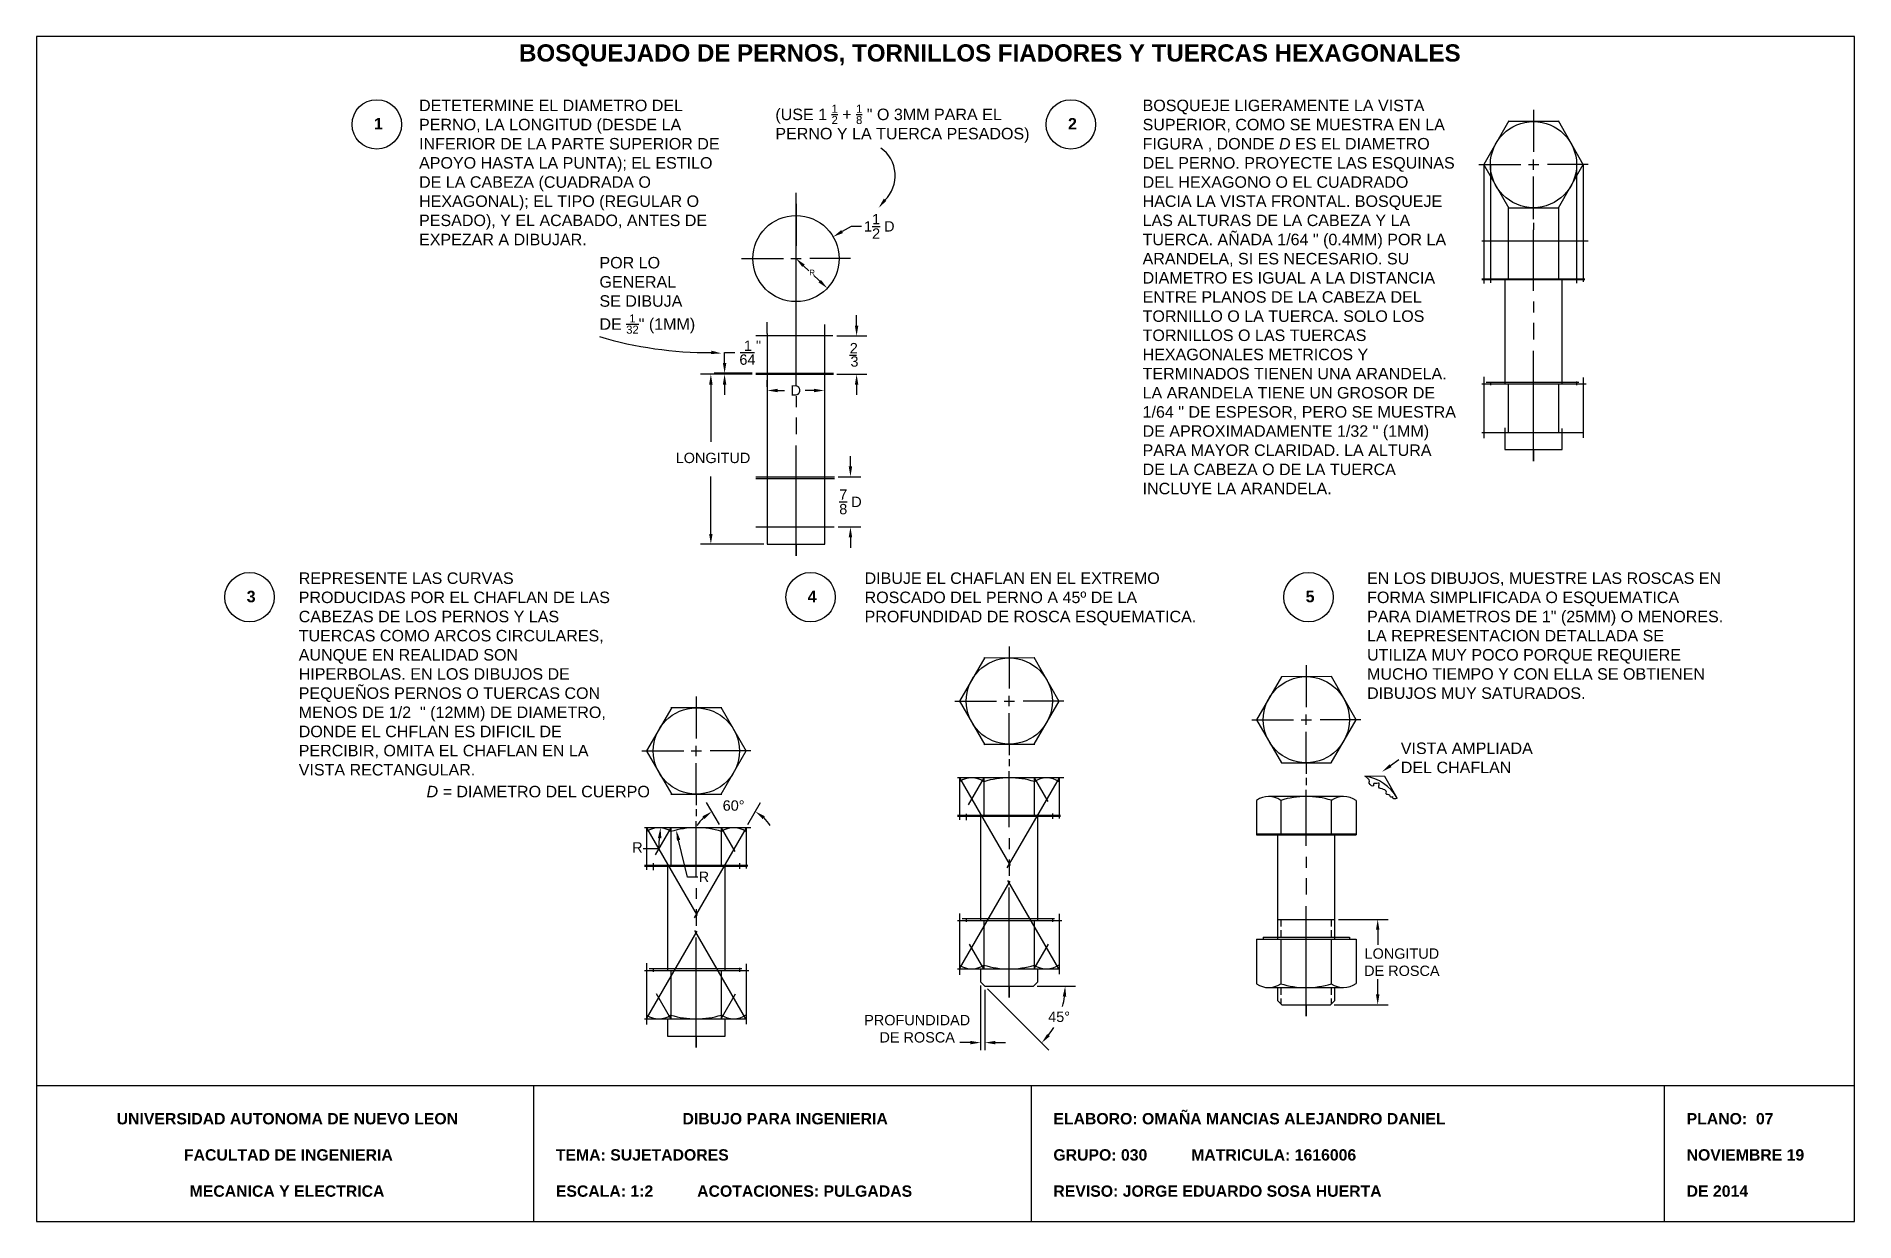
# Model space of a CAD drawing. Header units: inches. Extents: x 20 to 422, y 10 to 272.
import ezdxf

# ---------------------------------------------------------------- set-up
doc = ezdxf.new("R2010")
doc.units = ezdxf.units.IN
doc.linetypes.add('HIDDEN2', pattern=[0.1875, 0.125, -0.0625])
doc.styles.get("Standard").update_dxf_attribs({"font": 'Arial.ttf'})
doc.dimstyles.new('Copy of Standard', dxfattribs={"dimtxt": 0.18, "dimasz": 0.18, "dimexe": 0.18, "dimexo": 0.0625, "dimgap": 0.09, "dimtad": 0, "dimtih": 1, "dimtoh": 1, "dimdec": 5, "dimzin": 0, "dimdsep": 46, "dimlunit": 5, "dimtxsty": 'Standard', "dimcen": 0.09, "dimadec": 0, "dimazin": 0, "dimtfac": 1, "dimtdec": 5, "dimtofl": 0, "dimtmove": 0, "dimatfit": 3, "dimfxl": 1, "dimtolj": 1, "dimtzin": 0, "dimarcsym": 0})

# ---------------------------------------------------------------- blocks, each defined once
blk = doc.blocks.new('*D27')
at = {"color": 0, "lineweight": -2, "transparency": 16777216}
for p, q in [((9.099, 9.569), (8.877, 9.954)), ((9.595, 9.569), (9.817, 9.954))]:
    blk.add_line(p, q, dxfattribs=at)
for start, end in [(133.6076, 147.2151), (32.7849, 46.3924)]:
    blk.add_arc((9.347, 9.14), 0.76, start, end, dxfattribs=at)
at = {"color": 0, "transparency": 16777216}
for points in [[(8.805, 9.714), (8.841, 9.666), (8.967, 9.798)], [(9.853, 9.666), (9.889, 9.714), (9.727, 9.798)]]:
    blk.add_solid(points, dxfattribs=at)
at = {"layer": 'Defpoints', "color": 0, "transparency": 16777216}
for p in [(9.479, 9.888), (9.13, 9.515), (9.564, 9.515), (9.369, 9.102), (8.657, 7.946)]:
    blk.add_point(p, dxfattribs=at)
at = {"color": 0, "transparency": 16777216, "insert": (9.347, 9.9), "char_height": 0.18, "attachment_point": 5}
blk.add_mtext('\\A1;60°', dxfattribs=at)
blk = doc.blocks.new('*D28')
at = {"color": 0, "lineweight": -2, "transparency": 16777216}
for p, q in [((13.767, 6.713), (14.837, 5.643)), ((14.631, 6.757), (15.299, 6.757))]:
    blk.add_line(p, q, dxfattribs=at)
for start, end in [(345.3861, 352.6103), (322.3897, 329.1319)]:
    blk.add_arc((13.722, 6.757), 1.397, start, end, dxfattribs=at)
at = {"color": 0, "transparency": 16777216}
for points in [[(15.077, 6.58), (15.137, 6.576), (15.119, 6.757)], [(14.851, 5.885), (14.806, 5.925), (14.71, 5.77)]]:
    blk.add_solid(points, dxfattribs=at)
at = {"layer": 'Defpoints', "color": 0, "transparency": 16777216}
for p in [(13.646, 6.834), (13.722, 6.757), (13.722, 6.757), (14.569, 6.757), (14.932, 6.059)]:
    blk.add_point(p, dxfattribs=at)
at = {"color": 0, "transparency": 16777216, "insert": (15.013, 6.223), "char_height": 0.18, "attachment_point": 5}
blk.add_mtext('\\A1;45°', dxfattribs=at)
blk = doc.blocks.new('429')
for p, q in [((23.272042, 22.007473), (23.272042, 21.277205)), ((22.84403, 21.816134), (22.406017, 21.057473)), ((23.715037, 21.808072), (22.829038, 21.807079)), ((24.143068, 21.048813), (23.705044, 21.817473)), ((22.322042, 21.057473), (23.052216, 21.057473)), ((22.40062, 21.065892), (22.843998, 20.298795)), ((22.406017, 21.057473), (22.406017, 18.989739)), ((22.522042, 21.057473), (22.522042, 18.999907)), ((23.182042, 21.057473), (23.362042, 21.057473)), ((23.182042, 21.057473), (23.362042, 21.057473)), ((23.182042, 21.057473), (23.362042, 21.057473)), ((23.272042, 20.967473), (23.272042, 21.147473)), ((23.272042, 20.967473), (23.272042, 21.147473)), ((23.272042, 20.967473), (23.272042, 21.147473)), ((24.222042, 21.057473), (23.512805, 21.057473)), ((23.705055, 20.307473), (24.138068, 21.057473)), ((24.022042, 21.057473), (24.022042, 18.995176)), ((24.138133, 21.057473), (24.138133, 19.015085)), ((23.272042, 20.107473), (23.272042, 20.848205)), ((10.433018, 18.275875), (10.433018, 20.567239)), ((10.433018, 20.371557), (10.433018, 19.641288)), ((22.829087, 20.306403), (23.715055, 20.307473)), ((22.829087, 20.306403), (22.829087, 19.070782)), ((23.705055, 20.307473), (23.705055, 19.070782)), ((11.391, 19.982244), (11.235652, 19.891322)), ((11.571, 19.982244), (11.391, 19.982244)), ((23.272042, 20.045869), (23.272042, 19.921824)), ((24.220527, 19.721824), (22.372042, 19.721824)), ((23.272042, 18.862628), (23.272042, 19.921824)), ((9.483018, 19.421557), (10.213192, 19.421557)), ((10.343018, 19.421557), (10.523018, 19.421557)), ((10.343018, 19.421557), (10.523018, 19.421557)), ((10.343018, 19.421557), (10.523018, 19.421557)), ((10.433018, 19.331557), (10.433018, 19.511557)), ((10.433018, 19.331557), (10.433018, 19.511557)), ((10.433018, 19.331557), (10.433018, 19.511557)), ((11.383018, 19.421557), (10.673781, 19.421557)), ((10.433018, 18.471557), (10.433018, 19.212289)), ((10.563476, 19.297538), (10.657543, 19.208224)), ((10.910406, 18.968137), (10.744837, 19.12534)), ((22.372042, 19.070782), (24.166437, 19.070782)), ((22.372042, 19.055157), (24.162497, 19.055157)), ((22.772042, 19.055157), (22.772042, 17.239292)), ((23.772042, 17.239292), (23.772042, 19.055157)), ((11.488004, 18.255875), (11.488004, 18.435875)), ((23.272042, 18.672185), (23.272042, 18.481743)), ((11.07546, 18.075875), (9.733018, 18.075875)), ((9.933018, 18.11626), (9.933018, 18.31626)), ((9.933018, 18.11626), (9.933018, 17.449593)), ((9.933018, 18.075875), (9.933018, 17.409208)), ((10.433018, 17.216679), (10.433018, 18.275875)), ((10.933018, 18.075875), (10.933018, 18.275875)), ((10.933018, 14.449593), (10.933018, 18.075875)), ((11.145674, 18.075875), (11.668004, 18.075875)), ((23.272042, 18.301729), (23.272042, 18.013148)), ((9.18977, 17.604833), (9.18977, 17.784833)), ((9.18977, 17.784833), (9.36977, 17.784833)), ((9.45977, 17.784833), (9.712703, 17.784833)), ((11.361538, 17.742542), (11.488004, 17.742542)), ((23.272042, 15.895542), (23.272042, 17.813148)), ((9.670518, 17.424833), (9.00977, 17.424833)), ((9.733018, 17.424833), (11.08685, 17.424833)), ((9.933018, 17.449593), (9.933018, 14.449593)), ((9.933018, 17.449593), (9.933018, 17.418343)), ((9.670518, 17.409208), (8.77096, 17.409208)), ((8.95096, 17.229208), (8.95096, 16.23112)), ((9.670518, 17.409208), (9.00977, 17.409208)), ((9.18977, 17.229208), (9.18977, 17.049208)), ((9.733018, 17.409208), (11.084013, 17.409208)), ((9.933018, 17.187757), (9.933018, 17.305257)), ((10.113018, 17.125257), (10.230841, 17.125257)), ((10.788709, 17.125257), (10.592584, 17.125257)), ((11.145674, 17.409208), (11.668004, 17.409208)), ((11.488004, 17.229208), (11.488004, 17.049208)), ((22.372042, 17.239292), (24.186192, 17.239292)), ((22.406017, 17.361878), (22.406017, 16.294922)), ((22.449967, 17.270542), (24.061893, 17.270542)), ((22.522042, 17.277022), (22.522042, 17.216227)), ((22.772042, 17.270542), (22.772042, 17.239292)), ((22.829087, 17.239292), (22.829087, 16.395542)), ((23.705055, 17.239292), (23.705055, 16.395542)), ((24.022042, 17.281509), (24.022042, 17.215298)), ((24.138133, 17.35217), (24.138133, 16.303005)), ((10.433018, 17.026236), (10.433018, 16.835794)), ((10.433018, 16.65578), (10.433018, 16.367199)), ((22.772042, 16.475578), (22.772042, 16.095542)), ((23.772042, 16.095542), (23.772042, 16.461341)), ((10.433018, 14.249593), (10.433018, 16.167199)), ((22.372042, 16.395542), (24.134022, 16.395542)), ((11.380972, 15.804593), (11.380972, 15.984593)), ((22.772042, 16.095542), (23.772042, 16.095542)), ((23.272042, 16.095542), (23.272042, 15.895542)), ((8.95096, 14.629593), (8.95096, 15.627682)), ((9.733018, 15.624593), (11.101765, 15.624593)), ((9.733018, 15.593343), (11.10535, 15.593343)), ((9.933018, 15.624593), (9.933018, 15.593343)), ((11.16846, 15.624593), (11.560972, 15.624593)), ((9.733018, 14.749593), (11.094998, 14.749593)), ((11.16846, 14.749593), (11.560972, 14.749593)), ((11.380972, 14.569593), (11.380972, 14.389593)), ((9.870518, 14.449593), (8.77096, 14.449593)), ((9.933018, 14.449593), (10.933018, 14.449593)), ((10.433018, 14.449593), (10.433018, 14.249593)), ((14.145653, 12.66937), (14.145653, 11.939101)), ((13.71764, 12.47803), (13.279627, 11.71937)), ((14.588647, 12.469969), (13.702648, 12.468976)), ((15.016678, 11.71071), (14.578654, 12.47937)), ((18.882494, 12.144014), (18.449703, 11.394398)), ((19.75409, 12.144991), (18.882494, 12.144014)), ((19.315728, 12.344398), (19.315728, 11.614129)), ((20.181819, 11.394398), (19.75409, 12.144991)), ((8.697427, 11.800568), (8.697427, 11.0703)), ((13.195653, 11.71937), (13.925826, 11.71937)), ((13.27423, 11.727789), (13.717608, 10.960692)), ((13.279627, 11.71937), (13.279627, 11.718451)), ((14.055653, 11.71937), (14.235653, 11.71937)), ((14.055653, 11.71937), (14.235653, 11.71937)), ((14.055653, 11.71937), (14.235653, 11.71937)), ((14.145653, 11.62937), (14.145653, 11.80937)), ((14.145653, 11.62937), (14.145653, 11.80937)), ((14.145653, 11.62937), (14.145653, 11.80937)), ((15.095653, 11.71937), (14.386415, 11.71937)), ((14.578665, 10.96937), (15.011678, 11.71937)), ((8.269414, 11.609229), (7.831402, 10.850568)), ((9.140422, 11.601167), (8.254422, 11.600174)), ((9.568453, 10.841908), (9.130429, 11.610568)), ((14.145653, 10.968835), (14.145653, 11.510102)), ((19.315728, 11.304398), (19.315728, 11.484398)), ((19.315728, 11.304398), (19.315728, 11.484398)), ((19.315728, 11.304398), (19.315728, 11.484398)), ((18.365728, 11.394398), (19.095902, 11.394398)), ((18.449172, 11.394398), (18.88328, 10.64334)), ((18.449703, 11.394398), (18.449703, 11.393478)), ((19.225728, 11.394398), (19.405728, 11.394398)), ((19.225728, 11.394398), (19.405728, 11.394398)), ((19.225728, 11.394398), (19.405728, 11.394398)), ((19.315728, 10.643862), (19.315728, 11.18513)), ((20.265728, 11.394398), (19.556491, 11.394398)), ((19.748741, 10.644398), (20.181754, 11.394398)), ((7.747427, 10.850568), (8.477601, 10.850568)), ((7.826005, 10.858987), (8.269383, 10.09189)), ((7.831402, 10.850568), (7.831402, 10.849649)), ((8.607427, 10.850568), (8.787427, 10.850568)), ((8.607427, 10.850568), (8.787427, 10.850568)), ((8.607427, 10.850568), (8.787427, 10.850568)), ((8.697427, 10.760568), (8.697427, 10.940568)), ((8.697427, 10.760568), (8.697427, 10.940568)), ((8.697427, 10.760568), (8.697427, 10.940568)), ((9.647427, 10.850568), (8.93819, 10.850568)), ((9.13044, 10.100568), (9.563453, 10.850568)), ((13.702697, 10.968299), (14.588665, 10.96937)), ((14.145653, 10.96937), (14.145653, 10.777044)), ((8.697427, 10.100033), (8.697427, 10.6413)), ((14.145653, 10.707765), (14.145653, 10.583721)), ((14.145653, 10.383721), (14.145653, 10.498847)), ((18.88328, 10.64334), (19.315728, 10.643862)), ((19.315728, 10.644398), (19.315728, 10.452072)), ((19.315728, 10.643862), (19.748741, 10.644398)), ((20.781276, 10.595784), (20.925462, 10.703536)), ((15.094138, 10.383721), (13.245653, 10.383721)), ((13.279627, 10.383721), (13.279627, 9.651636)), ((13.279627, 10.383721), (14.160088, 8.858718)), ((13.702697, 10.383721), (13.429722, 9.910914)), ((13.702697, 10.383721), (13.702697, 9.732679)), ((15.011743, 10.383721), (14.105645, 8.814313)), ((14.145653, 9.524524), (14.145653, 10.383721)), ((14.578665, 10.383721), (14.578665, 9.732679)), ((14.578665, 10.383721), (14.816937, 9.971022)), ((15.011743, 10.383721), (15.011743, 9.676982)), ((19.315728, 10.382793), (19.315728, 10.258748)), ((19.315728, 10.058748), (19.315728, 10.173874)), ((20.68523, 10.408254), (20.337043, 10.410707)), ((20.345181, 10.404917), (20.337043, 10.410707)), ((20.900889, 10.029557), (20.68523, 10.408254)), ((8.254472, 10.099498), (9.14044, 10.100568)), ((8.697427, 10.100568), (8.697427, 9.908243)), ((8.697427, 9.838964), (8.697427, 9.714919)), ((18.449703, 9.991515), (18.449703, 9.392082)), ((19.96528, 10.058748), (18.661238, 10.058748)), ((18.872773, 9.991859), (18.872773, 9.407707)), ((19.315728, 9.199552), (19.315728, 10.058748)), ((19.748741, 9.994894), (19.748741, 9.407707)), ((20.181819, 9.989924), (20.181819, 9.392082)), ((9.645912, 9.514919), (7.797427, 9.514919)), ((7.831402, 9.514919), (7.831402, 8.782834)), ((7.831402, 9.514919), (8.711863, 7.989916)), ((8.254472, 9.514919), (7.981497, 9.042112)), ((8.254472, 9.514919), (8.254472, 8.863877)), ((9.563517, 9.514919), (8.657419, 7.945511)), ((8.697427, 9.514919), (8.697427, 9.630045)), ((8.697427, 8.655723), (8.697427, 9.514919)), ((9.13044, 9.514919), (9.13044, 8.863877)), ((9.13044, 9.514919), (9.368712, 9.10222)), ((9.563517, 9.514919), (9.563517, 8.80818)), ((13.245653, 9.732679), (15.040047, 9.732679)), ((13.245653, 9.717054), (15.036107, 9.717054)), ((13.395653, 9.755167), (13.395653, 9.645625)), ((13.645653, 9.717054), (13.645653, 7.901189)), ((14.645653, 7.901189), (14.645653, 9.717054)), ((14.895653, 9.762994), (14.895653, 9.669018)), ((8.04348, 9.154896), (8.058782, 9.334244)), ((8.543658, 8.654452), (8.388867, 9.298351)), ((14.145653, 9.334082), (14.145653, 9.143639)), ((18.449703, 9.407707), (20.181819, 9.407707)), ((18.449703, 9.392082), (20.181819, 9.392082)), ((18.565728, 9.407707), (18.565728, 9.392082)), ((18.815728, 9.392082), (18.815728, 7.576217)), ((19.815728, 7.576217), (19.815728, 9.392082)), ((20.065728, 9.407707), (20.065728, 9.392082)), ((7.774541, 9.154896), (8.04348, 9.154896)), ((7.797427, 8.863877), (9.591821, 8.863877)), ((7.947427, 8.89832), (7.947427, 8.776165)), ((9.447427, 8.897241), (9.447427, 8.798579)), ((14.145653, 8.963626), (14.145653, 8.675045)), ((19.315728, 9.009109), (19.315728, 8.818667)), ((7.797427, 8.848252), (9.587882, 8.848252)), ((8.197427, 8.848252), (8.197427, 7.032387)), ((8.723658, 8.654452), (8.543658, 8.654452)), ((9.197427, 7.032387), (9.197427, 8.848252)), ((13.279627, 7.057439), (14.160693, 8.583491)), ((15.007632, 7.057439), (14.119295, 8.596084)), ((19.315728, 8.638653), (19.315728, 8.350073)), ((8.697427, 8.46528), (8.697427, 8.274838)), ((14.145653, 6.557439), (14.145653, 8.475045)), ((8.697427, 8.094824), (8.697427, 7.806243)), ((13.279627, 8.023775), (13.279627, 6.956819)), ((13.323577, 7.932439), (14.935503, 7.932439)), ((13.395653, 7.938919), (13.395653, 7.878124)), ((13.645653, 7.932439), (13.645653, 7.901189)), ((14.895653, 7.943406), (14.895653, 7.877195)), ((15.011743, 8.014066), (15.011743, 6.964902)), ((18.815728, 7.919225), (19.815728, 7.919225)), ((19.315728, 6.232467), (19.315728, 8.150073)), ((19.878228, 7.919225), (20.739424, 7.919225)), ((7.831402, 6.188637), (8.712468, 7.714689)), ((9.559407, 6.188637), (8.671069, 7.727282)), ((8.697427, 5.688637), (8.697427, 7.606243)), ((13.245653, 7.901189), (15.059802, 7.901189)), ((13.702697, 7.901189), (13.702697, 7.057439)), ((14.578665, 7.901189), (14.578665, 7.057439)), ((18.565728, 7.607467), (20.065728, 7.607467)), ((18.565728, 7.607467), (18.565728, 7.576217)), ((18.815728, 7.607467), (18.815728, 7.576217)), ((20.065728, 7.607467), (20.065728, 7.576217)), ((20.559424, 7.739225), (20.559424, 7.475109)), ((13.702697, 7.057439), (13.452697, 7.490452)), ((14.578665, 7.057439), (14.828665, 7.490452)), ((18.449703, 7.576217), (20.181819, 7.576217)), ((18.449703, 7.576217), (18.449703, 6.7997)), ((18.872773, 7.576217), (18.872773, 6.798799)), ((19.748741, 7.576217), (19.748741, 6.796995)), ((20.181819, 7.576217), (20.181819, 6.803587)), ((7.797427, 7.032387), (9.611577, 7.032387)), ((7.831402, 7.154973), (7.831402, 6.088017)), ((7.875352, 7.063637), (9.487278, 7.063637)), ((7.947427, 7.070117), (7.947427, 7.009322)), ((8.197427, 7.063637), (8.197427, 7.032387)), ((8.254472, 7.032387), (8.254472, 6.188637)), ((9.13044, 7.032387), (9.13044, 6.188637)), ((9.447427, 7.074604), (9.447427, 7.008393)), ((9.563517, 7.145265), (9.563517, 6.0961)), ((13.245653, 7.057439), (15.007632, 7.057439)), ((13.645653, 7.057439), (13.645653, 6.834199)), ((14.645653, 6.834199), (14.645653, 7.057439)), ((13.645653, 6.834199), (13.722412, 6.757439)), ((13.645653, 6.771699), (13.645653, 5.644861)), ((13.722412, 6.757439), (14.568893, 6.757439)), ((13.722412, 6.694939), (13.722412, 5.644861)), ((14.145653, 6.757439), (14.145653, 6.557439)), ((14.645653, 6.834199), (14.568893, 6.757439)), ((18.661238, 6.732467), (19.963224, 6.732467)), ((18.815728, 6.732467), (18.815728, 6.509226)), ((18.872773, 6.7997), (18.872773, 6.798799)), ((19.748741, 6.800638), (19.748741, 6.796995)), ((19.815728, 6.509226), (19.815728, 6.732467)), ((20.559424, 6.612467), (20.559424, 6.876582)), ((8.254472, 6.188637), (8.004472, 6.62165)), ((9.13044, 6.188637), (9.38044, 6.62165)), ((18.815728, 6.509226), (18.892488, 6.432467)), ((18.892488, 6.432467), (19.738969, 6.432467)), ((19.315728, 6.432467), (19.315728, 6.232467)), ((19.815728, 6.509226), (19.738969, 6.432467)), ((19.801469, 6.432467), (20.739424, 6.432467)), ((7.797427, 6.188637), (9.559407, 6.188637)), ((8.197427, 6.188637), (8.197427, 5.888637)), ((9.197427, 5.888637), (9.197427, 6.188637)), ((8.197427, 5.888637), (9.197427, 5.888637)), ((8.697427, 5.888637), (8.697427, 5.688637)), ((13.465653, 5.774861), (13.285653, 5.774861)), ((13.902412, 5.774861), (14.082412, 5.774861))]:
    blk.add_line(p, q)
at = {"linetype": 'HIDDEN2'}
for p, q in [((18.872773, 7.920087), (18.872773, 7.607467)), ((19.748741, 7.920087), (19.748741, 7.607467)), ((18.872773, 6.732467), (18.872773, 6.452181)), ((19.748741, 6.732467), (19.748741, 6.442239))]:
    blk.add_line(p, q, dxfattribs=at)
for centre, radius in [((3.135268, 21.756971), 0.430262), ((15.217231, 21.756971), 0.430262), ((23.272042, 21.057473), 0.75), ((10.433018, 19.421557), 0.75), ((0.919744, 13.528099), 0.430262), ((10.68626, 13.528099), 0.430262), ((19.355203, 13.528099), 0.430262), ((14.145653, 11.71937), 0.75), ((19.315728, 11.394398), 0.75), ((8.697427, 10.850568), 0.75)]:
    blk.add_circle(centre, radius)
for centre, radius, start, end in [((11.570611, 20.86281), 0.589009, 313.7864497, 55.0147631), ((8.928641, 24.547917), 6.763147, 253.5302817, 270.2478629), ((13.491162, 10.017331), 0.36639, 54.7356103, 125.2643897), ((14.145653, 8.883608), 1.500112, 73.0239689, 107.1879611), ((14.795204, 10.008665), 0.375056, 54.7356103, 125.2643897), ((20.230616, 9.645858), 0.772218, 29.7902012, 82.0783348), ((18.661238, 9.692359), 0.36639, 54.7356103, 125.2643897), ((19.315728, 8.558636), 1.500112, 73.0239689, 107.1879611), ((19.96528, 9.683692), 0.375056, 54.7356103, 125.2643897), ((8.042937, 9.14853), 0.36639, 54.7356103, 125.2643897), ((8.697427, 8.014807), 1.500112, 73.0239689, 107.1879611), ((9.346979, 9.139863), 0.375056, 54.7356103, 125.2643897), ((13.491162, 7.423829), 0.36639, 234.7356103, 305.2643897), ((14.14363, 8.553935), 1.496592, 252.829375, 287.0442441), ((14.793149, 7.428935), 0.371496, 234.7356103, 306.0446959), ((18.661238, 7.098856), 0.36639, 234.7356103, 305.2643897), ((19.313705, 8.228963), 1.496592, 252.829375, 287.0442441), ((19.963224, 7.103963), 0.371496, 234.7356103, 306.0446959), ((8.042937, 6.555027), 0.36639, 234.7356103, 305.2643897), ((8.695404, 7.685133), 1.496592, 252.829375, 287.0442441), ((9.344923, 6.560133), 0.371496, 234.7356103, 306.0446959)]:
    blk.add_arc(centre, radius, start, end)
blk.add_spline([(20.900889, 10.029557), (20.840038, 10.020171), (20.822847, 10.035636), (20.825013, 10.05649), (20.800505, 10.045373), (20.769446, 10.075388), (20.707859, 10.104883), (20.711854, 10.132382), (20.661197, 10.182102), (20.581505, 10.22374), (20.583476, 10.289337), (20.54327, 10.286123), (20.484911, 10.275402), (20.484527, 10.241544), (20.413309, 10.287996), (20.415812, 10.323057), (20.345181, 10.404917)], degree=3)
for points in [[(11.960303, 20.462626), (12.007075, 20.425043), (11.870941, 20.303521)], [(11.220498, 19.917213), (11.250806, 19.865431), (11.080303, 19.8004)], [(10.584126, 19.3193), (10.542827, 19.275776), (10.432903, 19.421436)], [(10.825982, 19.006926), (10.867282, 19.050451), (10.977205, 18.904791)], [(11.458004, 18.255875), (11.518004, 18.255875), (11.488004, 18.075875)], [(8.954394, 17.75938), (8.960111, 17.819107), (9.136434, 17.772092)], [(9.15977, 17.604833), (9.21977, 17.604833), (9.18977, 17.424833)], [(8.92096, 17.229208), (8.98096, 17.229208), (8.95096, 17.409208)], [(9.15977, 17.229208), (9.21977, 17.229208), (9.18977, 17.409208)], [(10.113018, 17.155257), (10.113018, 17.095257), (9.933018, 17.125257)], [(10.747606, 17.155257), (10.747606, 17.095257), (10.927606, 17.125257)], [(11.458004, 17.229208), (11.518004, 17.229208), (11.488004, 17.409208)], [(11.350972, 15.804593), (11.410972, 15.804593), (11.380972, 15.624593)], [(8.92096, 14.629593), (8.98096, 14.629593), (8.95096, 14.449593)], [(11.350972, 14.569593), (11.410972, 14.569593), (11.380972, 14.749593)], [(20.763317, 10.619815), (20.799235, 10.571753), (20.637091, 10.488031)], [(8.028891, 9.336795), (8.088674, 9.331694), (8.074084, 9.513593)], [(8.418036, 9.305364), (8.359698, 9.291339), (8.346794, 9.473365)], [(20.529424, 7.739225), (20.589424, 7.739225), (20.559424, 7.919225)], [(20.529424, 6.612467), (20.589424, 6.612467), (20.559424, 6.432467)], [(13.465653, 5.804861), (13.465653, 5.744861), (13.645653, 5.774861)], [(13.902412, 5.804861), (13.902412, 5.744861), (13.722412, 5.774861)]]:
    blk.add_solid(points)
for s, p in [('64', (9.447492, 17.573114)), ('1 "', (9.526073, 17.814833)), ('2', (11.368905, 17.772542)), (' 3', (11.310743, 17.539956)), ('LONGITUD', (8.338423, 15.861773))]:
    blk.add_text(s, height=0.18).set_placement(p)
at = {"attachment_point": 1}
for s, width, heights, insert, char_height in [('\\pi0.32235;{\\fArial|b1|i0|c0|p34;BOSQUEJADO DE PERNOS, TORNILLOS FIADORES Y TUERCAS HEXAGONALES}', 16.83979342, [0], (5.289532, 23.151013), 0.3), ('DETETERMINE EL DIAMETRO DEL PERNO, LA LONGITUD (DESDE LA INFERIOR DE LA PARTE SUPERIOR DE APOYO HASTA LA PUNTA); EL ESTILO DE LA CABEZA (CUADRADA O HEXAGONAL); EL TIPO (REGULAR O PESADO), Y EL ACABADO, ANTES DE EXPEZAR A DIBUJAR.', 5.52618892, [3.686655], (3.870906, 22.187233), 0.2), ('\\A1;BOSQUEJE LIGERAMENTE LA VISTA SUPERIOR, COMO SE MUESTRA EN LA FIGURA , DONDE {\\fArial|b0|i1|c0|p34;D }ES EL DIAMETRO DEL PERNO. PROYECTE LAS ESQUINAS DEL HEXAGONO O EL CUADRADO HACIA LA VISTA FRONTAL. BOSQUEJE LAS ALTURAS DE LA CABEZA Y LA TUERCA. AÑADA 1/64 " (0.4MM) POR LA ARANDELA, SI ES NECESARIO. SU DIAMETRO ES IGUAL A LA DISTANCIA ENTRE PLANOS DE LA CABEZA DEL TORNILLO O LA TUERCA. SOLO LOS TORNILLOS O LAS TUERCAS HEXAGONALES METRICOS Y TERMINADOS TIENEN UNA ARANDELA. LA ARANDELA TIENE UN GROSOR DE 1/64 " DE ESPESOR, PERO SE MUESTRA DE APROXIMADAMENTE 1/32 " (1MM) PARA MAYOR CLARIDAD. LA ALTURA DE LA CABEZA O DE LA TUERCA INCLUYE LA ARANDELA.', 5.45420424, [9.140807], (16.466596, 22.187233), 0.2), ('{\\fArial|b1|i0|c0|p34;1}', 0.62400834, [0], (3.085074, 21.868169), 0.2), ('\\A1;(USE 1 {\\H0.7x;\\S1/2;} + {\\H0.7x;\\S1/8;} " O 3MM PARA EL PERNO Y LA TUERCA PESADOS)', 4.63378777, [0], (10.073526, 22.099272), 0.2), ('{\\fArial|b1|i0|c0|p34;2}', 0.62400834, [0], (15.167037, 21.868169), 0.2), ('\\A1;POR LO GENERAL SE DIBUJA DE {\\H0.7x;\\S1/32;}" (1MM)', 1.69693084, [0], (7.011231, 19.449995), 0.2), ('\\A1;REPRESENTE LAS CURVAS PRODUCIDAS POR EL CHAFLAN DE LAS CABEZAS DE LOS PERNOS Y LAS TUERCAS COMO ARCOS CIRCULARES, AUNQUE EN REALIDAD SON HIPERBOLAS. EN LOS DIBUJOS DE PEQUEÑOS PERNOS O TUERCAS CON MENOS DE 1/2  " (12MM) DE DIAMETRO, DONDE EL CHFLAN ES DIFICIL DE PERCIBIR, OMITA EL CHAFLAN EN LA VISTA RECTANGULAR.', 5.64771012, [0], (1.776219, 13.958361), 0.2), ('DIBUJE EL CHAFLAN EN EL EXTREMO ROSCADO DEL PERNO A 45º DE LA PROFUNDIDAD DE ROSCA ESQUEMATICA.', 6.23410514, [0], (11.626805, 13.958361), 0.2), ('EN LOS DIBUJOS, MUESTRE LAS ROSCAS EN FORMA SIMPLIFICADA O ESQUEMATICA PARA DIAMETROS DE 1" (25MM) O MENORES. LA REPRESENTACION DETALLADA SE UTILIZA MUY POCO PORQUE REQUIERE MUCHO TIEMPO Y CON ELLA SE OBTIENEN DIBUJOS MUY SATURADOS.', 6.2165096, [0], (20.374727, 13.958361), 0.2), ('{\\fArial|b1|i0|c0|p34;3}', 0.62400834, [0], (0.86955, 13.639298), 0.2), ('{\\fArial|b1|i0|c0|p34;4}', 0.62400834, [0], (10.636065, 13.639298), 0.2), ('{\\fArial|b1|i0|c0|p34;5}', 0.62400834, [0], (19.305009, 13.639298), 0.2), ('VISTA AMPLIADA DEL CHAFLAN', 2.30313564, [0], (20.96174, 10.998168), 0.2), ('{\\fArial|b0|i1|c0|p34;D = }DIAMETRO DEL CUERPO', 4.39012929, [0], (4.000428, 10.244358), 0.2)]:
    blk.add_mtext_dynamic_manual_height_columns(s, width=width, gutter_width=1, heights=heights, dxfattribs=dict(at, insert=insert, char_height=char_height))
at = {"attachment_point": 5}
for s, insert, char_height in [('\\A1;1\\S1/2; D', (11.883238, 19.982244), 0.18), ('\\A1;R', (10.712782, 19.177704), 0.1), ('\\A1;D', (10.429465, 17.126679), 0.18), ('\\A1;\\S7/8; D', (11.380972, 15.187093), 0.18), ('\\A1;R', (7.672791, 9.171545), 0.18), ('\\A1;R', (8.829805, 8.660615), 0.18)]:
    blk.add_mtext(s, dxfattribs=dict(at, insert=insert, char_height=char_height))
at = {"char_height": 0.18, "attachment_point": 5}
for s, insert, width in [('\\A1;LONGITUD DE ROSCA', (20.980089, 7.173691), 1.35787128), ('\\A1;PROFUNDIDAD DE ROSCA', (12.542535, 6.015373), 1.55345815)]:
    blk.add_mtext(s, dxfattribs=dict(at, insert=insert, width=width))
for base, line1, line2, picture, middle in [((9.478897, 9.88801), ((9.563517, 9.514919), (8.657419, 7.945511)), ((9.13044, 9.514919), (9.368712, 9.10222)), '*D27', (9.346979, 9.899552)), ((14.931895, 6.059144), ((13.722412, 6.757439), (14.568893, 6.757439)), ((13.645653, 6.834199), (13.722412, 6.757439)), '*D28', (15.012694, 6.222987))]:
    dim = blk.add_angular_dim_2l(base=base, line1=line1, line2=line2, dimstyle='Copy of Standard')
    dim.commit()
    dim.dimension.update_dxf_attribs({"geometry": picture, "text_midpoint": middle})

msp = doc.modelspace()

# ---------------------------------------------------------------- linework, layer by layer
for points in [[(20, 10), (422, 10), (422, 272), (20, 272)], [(20, 10), (422, 10), (422, 40), (20, 40)], [(20, 10), (130, 10), (130, 40), (20, 40)], [(20, 10), (240, 10), (240, 40), (20, 40)], [(20, 10), (380, 10), (380, 40), (20, 40)]]:
    msp.add_lwpolyline(points, close=True)

# ---------------------------------------------------------------- block references
at = {"xscale": 12.7, "yscale": 12.7, "zscale": 12.7}
msp.add_blockref('429', (55.45, -23.77), dxfattribs=at)

# ---------------------------------------------------------------- texts
at = {"char_height": 2.5, "attachment_point": 1}
for s, width, insert in [('\\pi17.758;{\\fArial|b1|i0|c0|p34;UNIVERSIDAD AUTONOMA DE NUEVO LEON}', 109.6978, (20, 34)), ('\\pi32.848;{\\fArial|b1|i0|c0|p34;DIBUJO PARA INGENIERIA}', 110, (130, 34)), ('{\\fArial|b1|i0|c0|p34;     ELABORO: OMAÑA MANCIAS ALEJANDRO DANIEL}', 140, (240, 34)), ('{\\fArial|b1|i0|c0|p34;     PLANO:  07}', 42, (380, 34)), ('\\pi32.626;{\\fArial|b1|i0|c0|p34;FACULTAD DE INGENIERIA }', 110, (20, 26)), ('{\\fArial|b1|i0|c0|p34;     TEMA: SUJETADORES}', 110, (130, 26)), ('{\\fArial|b1|i0|c0|p34;     GRUPO: 030          MATRICULA: 1616006}', 140, (240, 26)), ('{\\fArial|b1|i0|c0|p34;     }', 42, (380, 26)), ('{\\fArial|b1|i0|c0|p34;     NOVIEMBRE 19}', 42, (380, 26)), ('\\pi33.888;{\\fArial|b1|i0|c0|p34;MECANICA Y ELECTRICA}', 110, (20, 18)), ('{\\fArial|b1|i0|c0|p34;     ESCALA: 1:2          ACOTACIONES: PULGADAS}', 110, (130, 18)), ('{\\fArial|b1|i0|c0|p34;     REVISO: JORGE EDUARDO SOSA HUERTA}', 140, (240, 18)), ('{\\fArial|b1|i0|c0|p34;     DE 2014}', 42, (380, 18))]:
    msp.add_mtext_dynamic_manual_height_columns(s, width=width, gutter_width=12.5, heights=[0], dxfattribs=dict(at, insert=insert))

doc.saveas('drawing.dxf')
